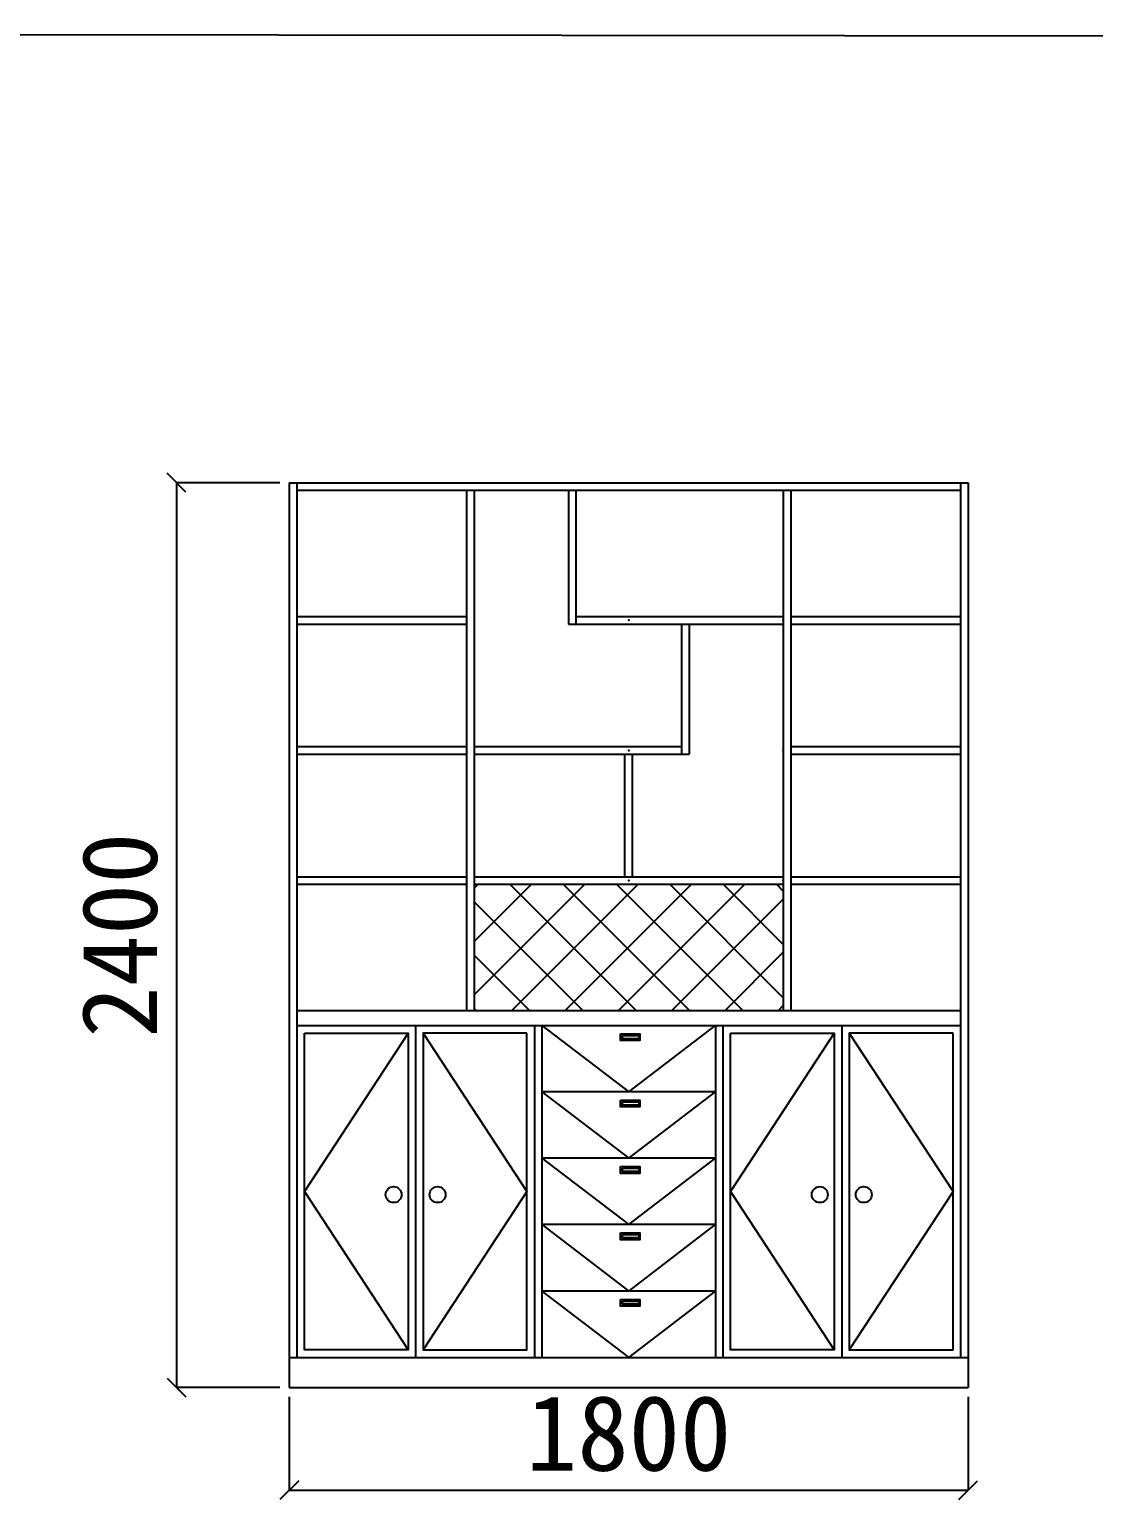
# Model space of a CAD drawing. Header units: millimetres. Extents: x 204800 to 233555, y -2285 to 8522.
# Drawn here: x 218511 to 221332, y 4597 to 8497 of the extents above; entities that cross this region are included whole.
import ezdxf

# ---------------------------------------------------------------- set-up
doc = ezdxf.new("R2010")
doc.units = ezdxf.units.MM
doc.layers.add('012', color=4, linetype='Continuous')
doc.layers.add('DIM【标注】', color=66, linetype='Continuous')
doc.styles.add('ROMANS', font='romans.shx', dxfattribs={"bigfont": 'hztxt'})
doc.styles.add('宋体', font='SimSun.ttf', dxfattribs={"height": 200})
doc.dimstyles.new('模型空间1：40', dxfattribs={"dimscale": 50, "dimtxt": 1.4, "dimasz": 1, "dimexe": 0, "dimexo": 0.5, "dimgap": 1, "dimtad": 1, "dimdec": 0, "dimrnd": 5, "dimzin": 0, "dimdsep": 46, "dimtxsty": 'ROMANS', "dimblk": 'ARCHTICK', "dimcen": 0.09, "dimclrd": 1, "dimclre": 1, "dimclrt": 2, "dimadec": 0, "dimazin": 0, "dimtfac": 1, "dimtdec": 0, "dimtix": 1, "dimtmove": 2, "dimatfit": 3, "dimldrblk": 'ZHL-SOFT_JT', "dimfxl": 2, "dimfxlon": 1, "dimtolj": 1, "dimtzin": 0, "dimarcsym": 0})

# ---------------------------------------------------------------- blocks, each defined once
blk = doc.blocks.new('_OBLIQUE')
at = {"color": 0, "linetype": 'ByBlock'}
blk.add_line((-0.5, -0.5), (0.5, 0.5), dxfattribs=at)
blk = doc.blocks.new('*D46')
at = {"layer": 'DEFPOINTS', "color": 0, "ltscale": 6, "transparency": 16777216}
for p in [(219199.7, 7294.3), (218900.5, 4894.3), (219199.7, 4894.3)]:
    blk.add_point(p, dxfattribs=at)
at = {"layer": 'DIM【标注】', "color": 251, "lineweight": -2, "ltscale": 6, "transparency": 16777216}
for p, q in [((219174.7, 7294.3), (218900.5, 7294.3)), ((218900.5, 7294.3), (218900.5, 4894.3)), ((219174.7, 4894.3), (218900.5, 4894.3))]:
    blk.add_line(p, q, dxfattribs=at)
at = {"layer": 'DIM【标注】', "color": 251, "lineweight": -2, "ltscale": 6, "transparency": 16777216, "xscale": 50, "yscale": 50, "zscale": 50}
for p, rotation in [((218900.5, 7294.3), 90), ((218900.5, 4894.3), 270)]:
    blk.add_blockref('_OBLIQUE', p, dxfattribs=dict(at, rotation=rotation))
at = {"layer": 'DIM【标注】', "color": 8, "ltscale": 6, "transparency": 16777216, "insert": (218750.5, 6094.3), "char_height": 200, "attachment_point": 5, "rotation": 90, "style": '宋体'}
blk.add_mtext('\\A1;2400', dxfattribs=at)
blk = doc.blocks.new('ZHL-SOFT_JT')
for p, q in [((-0.94, 0.839), (-0.94, 0.839)), ((-0.94, 0.737), (-0.94, 0.737)), ((-0.94, 0.63647), (-0.94, 0.63647)), ((-0.867, 0.7737), (-0.867, 0.7737)), ((-0.867, 0.6758), (-0.867, 0.6758)), ((-0.867, 0.586942), (-0.867, 0.586942)), ((-0.787, 0.7022), (-0.787, 0.7022)), ((-0.787, 0.614), (-0.787, 0.614)), ((-0.787, 0.53266), (-0.787, 0.53266)), ((-0.7, 0.5526), (-0.7, 0.5526)), ((-0.7, 0.4797), (-0.7, 0.4797)), ((-0.629, 0.49), (-0.63, 0.49)), ((-0.552, 0.4299), (-0.552, 0.4299)), ((-0.472, 0.368), (-0.472, 0.368)), ((-0.3929, 0.3067), (-0.3929, 0.3067)), ((-0.31548, 0.24568), (-0.31548, 0.24568)), ((-0.23659, 0.184298), (-0.23659, 0.184298)), ((-0.94, -0.63647), (-0.94, -0.63647)), ((-0.94, -0.737), (-0.94, -0.737)), ((-0.867, -0.586942), (-0.867, -0.586942)), ((-0.867, -0.6758), (-0.867, -0.6758)), ((-0.867, -0.7737), (-0.867, -0.7737)), ((-0.787, -0.53266), (-0.787, -0.53266)), ((-0.787, -0.614), (-0.787, -0.614)), ((-0.787, -0.7022), (-0.787, -0.7022)), ((-0.7, -0.4797), (-0.7, -0.4797)), ((-0.7, -0.5526), (-0.7, -0.5526)), ((-0.629, -0.49), (-0.63, -0.49)), ((-0.552, -0.4299), (-0.552, -0.4299)), ((-0.472, -0.368), (-0.472, -0.368)), ((-0.3929, -0.3067), (-0.3929, -0.3067)), ((-0.31548, -0.24568), (-0.31548, -0.24568)), ((-0.23659, -0.184298), (-0.23659, -0.184298)), ((-0.94, -0.839), (-0.94, -0.839))]:
    blk.add_line(p, q)
blk.add_lwpolyline([(-1, 0), (0, 0), (-1, -1), (-1, -0.569), (0, 0), (-1, 0.569), (-1, 1), (0, 0)])
blk = doc.blocks.new('*D47')
at = {"layer": 'DEFPOINTS', "color": 0, "ltscale": 6, "transparency": 16777216}
for p in [(219199.7, 4894.3), (220999.7, 4894.3), (220999.7, 4622.1)]:
    blk.add_point(p, dxfattribs=at)
at = {"layer": 'DIM【标注】', "color": 251, "lineweight": -2, "ltscale": 6, "transparency": 16777216}
for p, q in [((219199.7, 4869.3), (219199.7, 4622.1)), ((220999.7, 4869.3), (220999.7, 4622.1)), ((219199.7, 4622.1), (220999.7, 4622.1))]:
    blk.add_line(p, q, dxfattribs=at)
at = {"layer": 'DIM【标注】', "color": 251, "lineweight": -2, "ltscale": 6, "transparency": 16777216, "xscale": 50, "yscale": 50, "zscale": 50, "rotation": 180}
blk.add_blockref('_OBLIQUE', (219199.7, 4622.1), dxfattribs=at)
at = {"layer": 'DIM【标注】', "color": 251, "lineweight": -2, "ltscale": 6, "transparency": 16777216, "xscale": 50, "yscale": 50, "zscale": 50}
blk.add_blockref('_OBLIQUE', (220999.7, 4622.1), dxfattribs=at)
at = {"layer": 'DIM【标注】', "color": 8, "ltscale": 6, "transparency": 16777216, "insert": (220099.7, 4772.1), "char_height": 200, "attachment_point": 5, "style": '宋体'}
blk.add_mtext('\\A1;1800', dxfattribs=at)

msp = doc.modelspace()

# ---------------------------------------------------------------- hatches: boundary and pattern name
at = {"layer": 'DIM【标注】', "ltscale": 6}
h = msp.add_hatch(dxfattribs=at)
h.set_pattern_fill('_USER', color=4, scale=100, angle=45, style=0, double=1, pattern_type=0)
h.set_pattern_definition([(45, (-428674.53, 2786897.98), (-70.710678, 70.710678), []), (135, (-428674.53, 2786897.98), (-70.710678, -70.710678), [])])
h.paths.add_polyline_path([(220509.7, 5894.3), (220509.7, 6229.3), (219689.7, 6229.3), (219689.7, 5894.3)])

# ---------------------------------------------------------------- linework, layer by layer
at = {"layer": '012'}
msp.add_line((233555, 8466.2), (204855, 8496.5), dxfattribs=at)
at = {"layer": 'DIM【标注】', "color": 4, "ltscale": 6}
for p, q in [((219199.7, 7294.3), (220999.7, 7294.3)), ((219199.7, 7294.3), (219199.7, 4894.3)), ((219219.7, 7294.3), (219219.7, 4974.3)), ((220979.7, 7294.3), (220979.7, 4974.3)), ((220999.7, 7294.3), (220999.7, 4894.3)), ((219219.7, 7274.3), (220979.7, 7274.3)), ((219669.7, 7274.3), (219669.7, 5894.3)), ((219689.7, 7274.3), (219689.7, 5894.3)), ((219939.7, 7274.3), (219939.7, 6919.3)), ((219959.7, 7274.3), (219959.7, 6919.3)), ((220509.7, 7274.3), (220509.7, 5894.3)), ((220529.7, 7274.3), (220529.7, 5894.3)), ((219219.7, 6939.3), (219669.7, 6939.3)), ((219219.7, 6919.3), (219669.7, 6919.3)), ((219939.7, 6919.3), (220509.7, 6919.3)), ((219959.7, 6939.3), (220509.7, 6939.3)), ((220239.7, 6919.3), (220239.7, 6574.3)), ((220259.7, 6919.3), (220259.7, 6574.3)), ((220529.7, 6939.3), (220979.7, 6939.3)), ((220529.7, 6919.3), (220979.7, 6919.3)), ((219219.7, 6594.3), (219669.7, 6594.3)), ((219689.7, 6594.3), (220239.7, 6594.3)), ((220529.7, 6594.3), (220979.7, 6594.3)), ((219219.7, 6574.3), (219669.7, 6574.3)), ((219689.7, 6574.3), (220259.7, 6574.3)), ((220089.7, 6249.3), (220089.7, 6574.3)), ((220109.7, 6249.3), (220109.7, 6574.3)), ((220529.7, 6574.3), (220979.7, 6574.3)), ((219219.7, 6249.3), (219669.7, 6249.3)), ((219689.7, 6249.3), (220509.7, 6249.3)), ((220529.7, 6249.3), (220979.7, 6249.3)), ((219219.7, 6229.3), (219669.7, 6229.3)), ((219689.7, 6229.3), (220509.7, 6229.3)), ((220529.7, 6229.3), (220979.7, 6229.3)), ((219219.7, 5894.3), (220979.7, 5894.3)), ((219219.7, 5854.3), (220979.7, 5854.3)), ((219534.7, 5854.3), (219534.7, 4974.3)), ((219849.7, 5854.3), (219849.7, 4974.3)), ((219869.7, 5854.3), (219869.7, 4974.3)), ((219869.7, 5854.3), (220099.7, 5678.3)), ((220099.7, 5678.3), (220329.7, 5854.3)), ((220329.7, 5854.3), (220329.7, 4974.3)), ((220349.7, 5854.3), (220349.7, 4974.3)), ((220664.7, 5854.3), (220664.7, 4974.3)), ((220329.7, 5678.3), (219869.7, 5678.3)), ((219869.7, 5678.3), (220099.7, 5502.3)), ((220099.7, 5502.3), (220329.7, 5678.3)), ((220329.7, 5502.3), (219869.7, 5502.3)), ((219869.7, 5502.3), (220099.7, 5326.3)), ((220099.7, 5326.3), (220329.7, 5502.3)), ((220329.7, 5326.3), (219869.7, 5326.3)), ((219869.7, 5326.3), (220099.7, 5150.3)), ((220099.7, 5150.3), (220329.7, 5326.3)), ((220329.7, 5150.3), (219869.7, 5150.3)), ((219869.7, 5150.3), (220099.7, 4974.3)), ((220099.7, 4974.3), (220329.7, 5150.3)), ((219199.7, 4974.3), (220999.7, 4974.3)), ((219199.7, 4894.3), (220999.7, 4894.3))]:
    msp.add_line(p, q, dxfattribs=at)
at = {"layer": 'DIM【标注】', "color": 251, "ltscale": 6}
for p, q in [((219514.7, 5834.3), (219239.7, 5414.3)), ((219554.7, 5834.3), (219829.7, 5414.3)), ((220644.7, 5834.3), (220369.7, 5414.3)), ((220684.7, 5834.3), (220959.7, 5414.3)), ((219239.7, 5414.3), (219514.7, 4994.3)), ((219829.7, 5414.3), (219554.7, 4994.3)), ((220369.7, 5414.3), (220644.7, 4994.3)), ((220959.7, 5414.3), (220684.7, 4994.3))]:
    msp.add_line(p, q, dxfattribs=at)
for points in [[(219239.7, 5834.3), (219514.7, 5834.3), (219514.7, 4994.3), (219239.7, 4994.3)], [(219829.7, 5834.3), (219554.7, 5834.3), (219554.7, 4994.3), (219829.7, 4994.3)], [(220369.7, 5834.3), (220644.7, 5834.3), (220644.7, 4994.3), (220369.7, 4994.3)], [(220959.7, 5834.3), (220684.7, 5834.3), (220684.7, 4994.3), (220959.7, 4994.3)]]:
    msp.add_lwpolyline(points, close=True, dxfattribs=at)
at = {"layer": 'DIM【标注】', "color": 4, "ltscale": 6}
for points in [[(220077.9, 5832.2), (220129.3, 5832.2), (220129.3, 5814.4), (220077.9, 5814.4)], [(220083, 5827.8), (220126.2, 5827.8), (220126.2, 5819.3), (220083, 5819.3)], [(220077.9, 5656.2), (220129.3, 5656.2), (220129.3, 5638.4), (220077.9, 5638.4)], [(220083, 5651.8), (220126.2, 5651.8), (220126.2, 5643.3), (220083, 5643.3)], [(220077.9, 5480.2), (220129.3, 5480.2), (220129.3, 5462.4), (220077.9, 5462.4)], [(220083, 5475.8), (220126.2, 5475.8), (220126.2, 5467.3), (220083, 5467.3)], [(220077.9, 5304.2), (220129.3, 5304.2), (220129.3, 5286.4), (220077.9, 5286.4)], [(220083, 5299.8), (220126.2, 5299.8), (220126.2, 5291.3), (220083, 5291.3)], [(220077.9, 5128.2), (220129.3, 5128.2), (220129.3, 5110.4), (220077.9, 5110.4)], [(220083, 5123.8), (220126.2, 5123.8), (220126.2, 5115.3), (220083, 5115.3)]]:
    msp.add_lwpolyline(points, close=True, dxfattribs=at)
for centre in [(219476.4, 5405.9), (219592.9, 5405.9), (220606.4, 5405.9), (220722.9, 5405.9)]:
    msp.add_circle(centre, 21.2, dxfattribs=at)
at = {"layer": 'DIM【标注】', "color": 4}
for p in [(220099.7, 6929.3), (220509.7, 6929.3), (220509.7, 6929.3), (220099.7, 6584.3), (220509.7, 6584.3), (220509.7, 6584.3), (220099.7, 6239.3), (220509.7, 6239.3), (220509.7, 6239.3), (220329.7, 5678.3), (220329.7, 5502.3), (220329.7, 5326.3), (220329.7, 5150.3)]:
    msp.add_point(p, dxfattribs=at)

# ---------------------------------------------------------------- dimensions: what is measured, and where the dimension line sits
at = {"layer": 'DIM【标注】', "color": 4, "ltscale": 6}
dim = msp.add_linear_dim(base=(218900.5, 4894.3), p1=(219199.7, 7294.3), p2=(219199.7, 4894.3), angle=90, dimstyle='模型空间1：40', override={"dimtxt": 3, "dimtxsty": '宋体', "dimblk": 'OBLIQUE', "dimclrd": 251, "dimclre": 251, "dimclrt": 8, "dimfxl": 10}, dxfattribs=at)
dim.commit()
dim.dimension.update_dxf_attribs({"geometry": '*D46', "text_midpoint": (218750.5, 6094.3)})
dim = msp.add_linear_dim(base=(220999.7, 4622.1), p1=(219199.7, 4894.3), p2=(220999.7, 4894.3), dimstyle='模型空间1：40', override={"dimtxt": 3, "dimtxsty": '宋体', "dimblk": 'OBLIQUE', "dimclrd": 251, "dimclre": 251, "dimclrt": 8, "dimfxl": 10}, dxfattribs=at)
dim.commit()
dim.dimension.update_dxf_attribs({"geometry": '*D47', "text_midpoint": (220099.7, 4772.1)})

doc.saveas('drawing.dxf')
